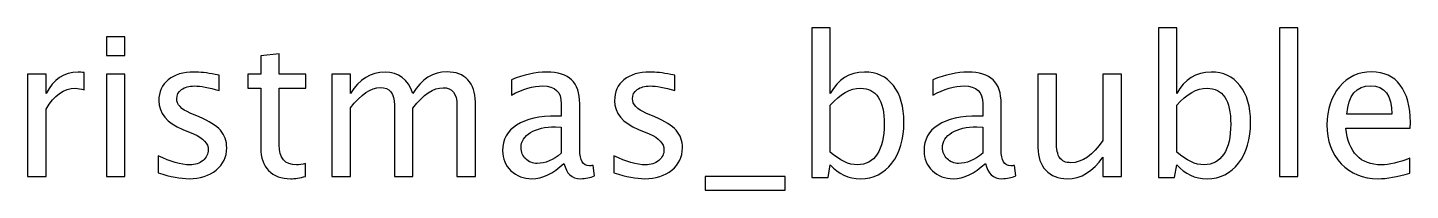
# Model space of a CAD drawing. Header units: centimetres. Extents: x -22.1 to 21.9, y -6.9 to 14.1.
# Drawn here: x 6.99 to 16.13, y 13.08 to 14.15 of the extents above; entities that cross this region are included whole.
import ezdxf

# ---------------------------------------------------------------- set-up
doc = ezdxf.new("R2010")
doc.units = ezdxf.units.CM
doc.header["$MEASUREMENT"] = 0
doc.layers.add('Layer 1', color=7, linetype='Continuous')

msp = doc.modelspace()

# ---------------------------------------------------------------- linework, layer by layer
at = {"layer": 'Layer 1'}
for points, knots in [([(7.51427, 13.96673), (7.51427, 13.96673), (7.51427, 14.08865), (7.51427, 14.08865), (7.51427, 14.08865), (7.51427, 14.08865), (7.63619, 14.08865), (7.63619, 14.08865), (7.63619, 14.08865), (7.63619, 14.08865), (7.63619, 13.96673), (7.63619, 13.96673), (7.63619, 13.96673), (7.63619, 13.96673), (7.51427, 13.96673), (7.51427, 13.96673)], [0, 0, 0, 0, 0.2, 0.2, 0.2, 0.2, 0.4, 0.4, 0.4, 0.4, 0.6, 0.6, 0.6, 0.6, 1, 1, 1, 1]), ([(12.17327, 13.16282), (12.17327, 13.16282), (12.17327, 14.14961), (12.17327, 14.14961), (12.17327, 14.14961), (12.17327, 14.14961), (12.29519, 14.14961), (12.29519, 14.14961), (12.29519, 14.14961), (12.29519, 14.14961), (12.29519, 13.71633), (12.29519, 13.71633), (12.29519, 13.71633), (12.34514, 13.81052), (12.42029, 13.85751), (12.5204, 13.85751), (12.5204, 13.85751), (12.60147, 13.85751), (12.66518, 13.82809), (12.71175, 13.76903), (12.71175, 13.76903), (12.75832, 13.70998), (12.7816, 13.62933), (12.7816, 13.5271), (12.7816, 13.5271), (12.7816, 13.41576), (12.75514, 13.3258), (12.70244, 13.25765), (12.70244, 13.25765), (12.64973, 13.18928), (12.58031, 13.1552), (12.49437, 13.1552), (12.49437, 13.1552), (12.41457, 13.1552), (12.34811, 13.18568), (12.29519, 13.24685), (12.29519, 13.24685), (12.29519, 13.24685), (12.28037, 13.16282), (12.28037, 13.16282), (12.28037, 13.16282), (12.28037, 13.16282), (12.17327, 13.16282), (12.17327, 13.16282)], [0, 0, 0, 0, 0.0833333, 0.0833333, 0.0833333, 0.0833333, 0.1666667, 0.1666667, 0.1666667, 0.1666667, 0.25, 0.25, 0.25, 0.25, 0.3333333, 0.3333333, 0.3333333, 0.3333333, 0.4166667, 0.4166667, 0.4166667, 0.4166667, 0.5, 0.5, 0.5, 0.5, 0.5833333, 0.5833333, 0.5833333, 0.5833333, 0.6666667, 0.6666667, 0.6666667, 0.6666667, 0.75, 0.75, 0.75, 0.75, 0.8333333, 0.8333333, 0.8333333, 0.8333333, 1, 1, 1, 1]), ([(14.46202, 13.16282), (14.46202, 13.16282), (14.46202, 14.14961), (14.46202, 14.14961), (14.46202, 14.14961), (14.46202, 14.14961), (14.58394, 14.14961), (14.58394, 14.14961), (14.58394, 14.14961), (14.58394, 14.14961), (14.58394, 13.71633), (14.58394, 13.71633), (14.58394, 13.71633), (14.63389, 13.81052), (14.70904, 13.85751), (14.80915, 13.85751), (14.80915, 13.85751), (14.89022, 13.85751), (14.95393, 13.82809), (15.0005, 13.76903), (15.0005, 13.76903), (15.04707, 13.70998), (15.07035, 13.62933), (15.07035, 13.5271), (15.07035, 13.5271), (15.07035, 13.41576), (15.04389, 13.3258), (14.99119, 13.25765), (14.99119, 13.25765), (14.93848, 13.18928), (14.86906, 13.1552), (14.78312, 13.1552), (14.78312, 13.1552), (14.70332, 13.1552), (14.63686, 13.18568), (14.58394, 13.24685), (14.58394, 13.24685), (14.58394, 13.24685), (14.56912, 13.16282), (14.56912, 13.16282), (14.56912, 13.16282), (14.56912, 13.16282), (14.46202, 13.16282), (14.46202, 13.16282)], [0, 0, 0, 0, 0.0833333, 0.0833333, 0.0833333, 0.0833333, 0.1666667, 0.1666667, 0.1666667, 0.1666667, 0.25, 0.25, 0.25, 0.25, 0.3333333, 0.3333333, 0.3333333, 0.3333333, 0.4166667, 0.4166667, 0.4166667, 0.4166667, 0.5, 0.5, 0.5, 0.5, 0.5833333, 0.5833333, 0.5833333, 0.5833333, 0.6666667, 0.6666667, 0.6666667, 0.6666667, 0.75, 0.75, 0.75, 0.75, 0.8333333, 0.8333333, 0.8333333, 0.8333333, 1, 1, 1, 1]), ([(15.26127, 13.17044), (15.26127, 13.17044), (15.26127, 14.14961), (15.26127, 14.14961), (15.26127, 14.14961), (15.26127, 14.14961), (15.38319, 14.14961), (15.38319, 14.14961), (15.38319, 14.14961), (15.38319, 14.14961), (15.38319, 13.17044), (15.38319, 13.17044), (15.38319, 13.17044), (15.38319, 13.17044), (15.26127, 13.17044), (15.26127, 13.17044)], [0, 0, 0, 0, 0.2, 0.2, 0.2, 0.2, 0.4, 0.4, 0.4, 0.4, 0.6, 0.6, 0.6, 0.6, 1, 1, 1, 1]), ([(8.82978, 13.17065), (8.7921, 13.16028), (8.7593, 13.1552), (8.73157, 13.1552), (8.73157, 13.1552), (8.66934, 13.1552), (8.62087, 13.17298), (8.58615, 13.20854), (8.58615, 13.20854), (8.55123, 13.2441), (8.53387, 13.29342), (8.53387, 13.35671), (8.53387, 13.35671), (8.53387, 13.35671), (8.53387, 13.7521), (8.53387, 13.7521), (8.53387, 13.7521), (8.53387, 13.7521), (8.44963, 13.7521), (8.44963, 13.7521), (8.44963, 13.7521), (8.44963, 13.7521), (8.44963, 13.84354), (8.44963, 13.84354), (8.44963, 13.84354), (8.44963, 13.84354), (8.53387, 13.84354), (8.53387, 13.84354), (8.53387, 13.84354), (8.53387, 13.84354), (8.53387, 13.96525), (8.53387, 13.96525), (8.53387, 13.96525), (8.53387, 13.96525), (8.65579, 13.97689), (8.65579, 13.97689), (8.65579, 13.97689), (8.65579, 13.97689), (8.65579, 13.84354), (8.65579, 13.84354), (8.65579, 13.84354), (8.65579, 13.84354), (8.83232, 13.84354), (8.83232, 13.84354), (8.83232, 13.84354), (8.83232, 13.84354), (8.83232, 13.7521), (8.83232, 13.7521), (8.83232, 13.7521), (8.83232, 13.7521), (8.65579, 13.7521), (8.65579, 13.7521), (8.65579, 13.7521), (8.65579, 13.7521), (8.65579, 13.37872), (8.65579, 13.37872), (8.65579, 13.37872), (8.65579, 13.29067), (8.6941, 13.24664), (8.77051, 13.24664), (8.77051, 13.24664), (8.78681, 13.24664), (8.8065, 13.24939), (8.82978, 13.25468), (8.82978, 13.25468), (8.82978, 13.25468), (8.82978, 13.17065), (8.82978, 13.17065)], [0, 0, 0, 0, 0.0555556, 0.0555556, 0.0555556, 0.0555556, 0.1111111, 0.1111111, 0.1111111, 0.1111111, 0.1666667, 0.1666667, 0.1666667, 0.1666667, 0.2222222, 0.2222222, 0.2222222, 0.2222222, 0.2777778, 0.2777778, 0.2777778, 0.2777778, 0.3333333, 0.3333333, 0.3333333, 0.3333333, 0.3888889, 0.3888889, 0.3888889, 0.3888889, 0.4444444, 0.4444444, 0.4444444, 0.4444444, 0.5, 0.5, 0.5, 0.5, 0.5555556, 0.5555556, 0.5555556, 0.5555556, 0.6111111, 0.6111111, 0.6111111, 0.6111111, 0.6666667, 0.6666667, 0.6666667, 0.6666667, 0.7222222, 0.7222222, 0.7222222, 0.7222222, 0.7777778, 0.7777778, 0.7777778, 0.7777778, 0.8333333, 0.8333333, 0.8333333, 0.8333333, 0.8888889, 0.8888889, 0.8888889, 0.8888889, 1, 1, 1, 1]), ([(6.99463, 13.17044), (6.99463, 13.17044), (6.99463, 13.84354), (6.99463, 13.84354), (6.99463, 13.84354), (6.99463, 13.84354), (7.11655, 13.84354), (7.11655, 13.84354), (7.11655, 13.84354), (7.11655, 13.84354), (7.11655, 13.71633), (7.11655, 13.71633), (7.11655, 13.71633), (7.16502, 13.81052), (7.2353, 13.85751), (7.32758, 13.85751), (7.32758, 13.85751), (7.34007, 13.85751), (7.35319, 13.85645), (7.36674, 13.85434), (7.36674, 13.85434), (7.36674, 13.85434), (7.36674, 13.74025), (7.36674, 13.74025), (7.36674, 13.74025), (7.34557, 13.74723), (7.32695, 13.75083), (7.31086, 13.75083), (7.31086, 13.75083), (7.23339, 13.75083), (7.16862, 13.70511), (7.11655, 13.61346), (7.11655, 13.61346), (7.11655, 13.61346), (7.11655, 13.17044), (7.11655, 13.17044), (7.11655, 13.17044), (7.11655, 13.17044), (6.99463, 13.17044), (6.99463, 13.17044)], [0, 0, 0, 0, 0.0909091, 0.0909091, 0.0909091, 0.0909091, 0.1818182, 0.1818182, 0.1818182, 0.1818182, 0.2727273, 0.2727273, 0.2727273, 0.2727273, 0.3636364, 0.3636364, 0.3636364, 0.3636364, 0.4545455, 0.4545455, 0.4545455, 0.4545455, 0.5454545, 0.5454545, 0.5454545, 0.5454545, 0.6363636, 0.6363636, 0.6363636, 0.6363636, 0.7272727, 0.7272727, 0.7272727, 0.7272727, 0.8181818, 0.8181818, 0.8181818, 0.8181818, 1, 1, 1, 1]), ([(7.51427, 13.17044), (7.51427, 13.17044), (7.51427, 13.84354), (7.51427, 13.84354), (7.51427, 13.84354), (7.51427, 13.84354), (7.63619, 13.84354), (7.63619, 13.84354), (7.63619, 13.84354), (7.63619, 13.84354), (7.63619, 13.17044), (7.63619, 13.17044), (7.63619, 13.17044), (7.63619, 13.17044), (7.51427, 13.17044), (7.51427, 13.17044)], [0, 0, 0, 0, 0.2, 0.2, 0.2, 0.2, 0.4, 0.4, 0.4, 0.4, 0.6, 0.6, 0.6, 0.6, 1, 1, 1, 1]), ([(7.85717, 13.19457), (7.85717, 13.19457), (7.85717, 13.30633), (7.85717, 13.30633), (7.85717, 13.30633), (7.93697, 13.26654), (8.00618, 13.24664), (8.06524, 13.24664), (8.06524, 13.24664), (8.10038, 13.24664), (8.12959, 13.25617), (8.15266, 13.27522), (8.15266, 13.27522), (8.17573, 13.29405), (8.18737, 13.31776), (8.18737, 13.34634), (8.18737, 13.34634), (8.18737, 13.38803), (8.15499, 13.42254), (8.09022, 13.44984), (8.09022, 13.44984), (8.09022, 13.44984), (8.01888, 13.48011), (8.01888, 13.48011), (8.01888, 13.48011), (7.91369, 13.52371), (7.86098, 13.58679), (7.86098, 13.6687), (7.86098, 13.6687), (7.86098, 13.72734), (7.88172, 13.77348), (7.92321, 13.80713), (7.92321, 13.80713), (7.9647, 13.84079), (8.02164, 13.85751), (8.09381, 13.85751), (8.09381, 13.85751), (8.13128, 13.85751), (8.17785, 13.85243), (8.23309, 13.84206), (8.23309, 13.84206), (8.23309, 13.84206), (8.25849, 13.83719), (8.25849, 13.83719), (8.25849, 13.83719), (8.25849, 13.83719), (8.25849, 13.73559), (8.25849, 13.73559), (8.25849, 13.73559), (8.19055, 13.75591), (8.13636, 13.76607), (8.09593, 13.76607), (8.09593, 13.76607), (8.06037, 13.76607), (8.03222, 13.75824), (8.01084, 13.74279), (8.01084, 13.74279), (7.98967, 13.72734), (7.97909, 13.70659), (7.97909, 13.68056), (7.97909, 13.68056), (7.97909, 13.64394), (8.00872, 13.61282), (8.0682, 13.58764), (8.0682, 13.58764), (8.0682, 13.58764), (8.12683, 13.56287), (8.12683, 13.56287), (8.12683, 13.56287), (8.1933, 13.53493), (8.24029, 13.5053), (8.2678, 13.47418), (8.2678, 13.47418), (8.29553, 13.44307), (8.30929, 13.40412), (8.30929, 13.35755), (8.30929, 13.35755), (8.30929, 13.2985), (8.28601, 13.25003), (8.23923, 13.21214), (8.23923, 13.21214), (8.19266, 13.17425), (8.13297, 13.1552), (8.06037, 13.1552), (8.06037, 13.1552), (8.00449, 13.1552), (7.93697, 13.16832), (7.85717, 13.19457)], [0, 0, 0, 0, 0.0434783, 0.0434783, 0.0434783, 0.0434783, 0.0869565, 0.0869565, 0.0869565, 0.0869565, 0.1304348, 0.1304348, 0.1304348, 0.1304348, 0.173913, 0.173913, 0.173913, 0.173913, 0.2173913, 0.2173913, 0.2173913, 0.2173913, 0.2608696, 0.2608696, 0.2608696, 0.2608696, 0.3043478, 0.3043478, 0.3043478, 0.3043478, 0.3478261, 0.3478261, 0.3478261, 0.3478261, 0.3913043, 0.3913043, 0.3913043, 0.3913043, 0.4347826, 0.4347826, 0.4347826, 0.4347826, 0.4782609, 0.4782609, 0.4782609, 0.4782609, 0.5217391, 0.5217391, 0.5217391, 0.5217391, 0.5652174, 0.5652174, 0.5652174, 0.5652174, 0.6086957, 0.6086957, 0.6086957, 0.6086957, 0.6521739, 0.6521739, 0.6521739, 0.6521739, 0.6956522, 0.6956522, 0.6956522, 0.6956522, 0.7391304, 0.7391304, 0.7391304, 0.7391304, 0.7826087, 0.7826087, 0.7826087, 0.7826087, 0.826087, 0.826087, 0.826087, 0.826087, 0.8695652, 0.8695652, 0.8695652, 0.8695652, 0.9130435, 0.9130435, 0.9130435, 0.9130435, 1, 1, 1, 1]), ([(9.00377, 13.17044), (9.00377, 13.17044), (9.00377, 13.84354), (9.00377, 13.84354), (9.00377, 13.84354), (9.00377, 13.84354), (9.12569, 13.84354), (9.12569, 13.84354), (9.12569, 13.84354), (9.12569, 13.84354), (9.12569, 13.71633), (9.12569, 13.71633), (9.12569, 13.71633), (9.18517, 13.81052), (9.26137, 13.85751), (9.35471, 13.85751), (9.35471, 13.85751), (9.44467, 13.85751), (9.50584, 13.81052), (9.53844, 13.71633), (9.53844, 13.71633), (9.59623, 13.81137), (9.67158, 13.85878), (9.76408, 13.85878), (9.76408, 13.85878), (9.82313, 13.85878), (9.86906, 13.84142), (9.90187, 13.8065), (9.90187, 13.8065), (9.93468, 13.77157), (9.95119, 13.72268), (9.95119, 13.65981), (9.95119, 13.65981), (9.95119, 13.65981), (9.95119, 13.17044), (9.95119, 13.17044), (9.95119, 13.17044), (9.95119, 13.17044), (9.82927, 13.17044), (9.82927, 13.17044), (9.82927, 13.17044), (9.82927, 13.17044), (9.82927, 13.63971), (9.82927, 13.63971), (9.82927, 13.63971), (9.82927, 13.71633), (9.79879, 13.75464), (9.73783, 13.75464), (9.73783, 13.75464), (9.67454, 13.75464), (9.60808, 13.70998), (9.53844, 13.62044), (9.53844, 13.62044), (9.53844, 13.62044), (9.53844, 13.17044), (9.53844, 13.17044), (9.53844, 13.17044), (9.53844, 13.17044), (9.41652, 13.17044), (9.41652, 13.17044), (9.41652, 13.17044), (9.41652, 13.17044), (9.41652, 13.64013), (9.41652, 13.64013), (9.41652, 13.64013), (9.41652, 13.71739), (9.38562, 13.75591), (9.3236, 13.75591), (9.3236, 13.75591), (9.262, 13.75591), (9.19596, 13.71104), (9.12569, 13.62108), (9.12569, 13.62108), (9.12569, 13.62108), (9.12569, 13.17044), (9.12569, 13.17044), (9.12569, 13.17044), (9.12569, 13.17044), (9.00377, 13.17044), (9.00377, 13.17044)], [0, 0, 0, 0, 0.047619, 0.047619, 0.047619, 0.047619, 0.0952381, 0.0952381, 0.0952381, 0.0952381, 0.1428571, 0.1428571, 0.1428571, 0.1428571, 0.1904762, 0.1904762, 0.1904762, 0.1904762, 0.2380952, 0.2380952, 0.2380952, 0.2380952, 0.2857143, 0.2857143, 0.2857143, 0.2857143, 0.3333333, 0.3333333, 0.3333333, 0.3333333, 0.3809524, 0.3809524, 0.3809524, 0.3809524, 0.4285714, 0.4285714, 0.4285714, 0.4285714, 0.4761905, 0.4761905, 0.4761905, 0.4761905, 0.5238095, 0.5238095, 0.5238095, 0.5238095, 0.5714286, 0.5714286, 0.5714286, 0.5714286, 0.6190476, 0.6190476, 0.6190476, 0.6190476, 0.6666667, 0.6666667, 0.6666667, 0.6666667, 0.7142857, 0.7142857, 0.7142857, 0.7142857, 0.7619048, 0.7619048, 0.7619048, 0.7619048, 0.8095238, 0.8095238, 0.8095238, 0.8095238, 0.8571429, 0.8571429, 0.8571429, 0.8571429, 0.9047619, 0.9047619, 0.9047619, 0.9047619, 1, 1, 1, 1]), ([(10.53645, 13.25617), (10.46322, 13.18886), (10.39273, 13.1552), (10.325, 13.1552), (10.325, 13.1552), (10.26933, 13.1552), (10.22297, 13.17256), (10.18636, 13.20748), (10.18636, 13.20748), (10.14953, 13.24241), (10.13111, 13.28643), (10.13111, 13.33956), (10.13111, 13.33956), (10.13111, 13.41301), (10.16201, 13.46953), (10.22382, 13.5089), (10.22382, 13.5089), (10.28563, 13.54827), (10.37432, 13.56795), (10.48989, 13.56795), (10.48989, 13.56795), (10.48989, 13.56795), (10.51846, 13.56795), (10.51846, 13.56795), (10.51846, 13.56795), (10.51846, 13.56795), (10.51846, 13.64902), (10.51846, 13.64902), (10.51846, 13.64902), (10.51846, 13.72712), (10.47782, 13.76607), (10.39633, 13.76607), (10.39633, 13.76607), (10.33325, 13.76607), (10.26425, 13.74617), (10.18953, 13.70638), (10.18953, 13.70638), (10.18953, 13.70638), (10.18953, 13.80671), (10.18953, 13.80671), (10.18953, 13.80671), (10.27166, 13.84058), (10.34913, 13.85751), (10.42173, 13.85751), (10.42173, 13.85751), (10.49645, 13.85751), (10.55169, 13.84058), (10.58704, 13.8065), (10.58704, 13.8065), (10.6226, 13.77242), (10.64038, 13.71993), (10.64038, 13.64902), (10.64038, 13.64902), (10.64038, 13.64902), (10.64038, 13.34485), (10.64038, 13.34485), (10.64038, 13.34485), (10.64038, 13.27522), (10.66176, 13.24029), (10.70473, 13.24029), (10.70473, 13.24029), (10.71002, 13.24029), (10.71785, 13.24114), (10.72822, 13.24283), (10.72822, 13.24283), (10.72822, 13.24283), (10.7369, 13.1751), (10.7369, 13.1751), (10.7369, 13.1751), (10.70917, 13.16176), (10.67869, 13.1552), (10.64525, 13.1552), (10.64525, 13.1552), (10.58831, 13.1552), (10.55212, 13.18886), (10.53645, 13.25617)], [0, 0, 0, 0, 0.05, 0.05, 0.05, 0.05, 0.1, 0.1, 0.1, 0.1, 0.15, 0.15, 0.15, 0.15, 0.2, 0.2, 0.2, 0.2, 0.25, 0.25, 0.25, 0.25, 0.3, 0.3, 0.3, 0.3, 0.35, 0.35, 0.35, 0.35, 0.4, 0.4, 0.4, 0.4, 0.45, 0.45, 0.45, 0.45, 0.5, 0.5, 0.5, 0.5, 0.55, 0.55, 0.55, 0.55, 0.6, 0.6, 0.6, 0.6, 0.65, 0.65, 0.65, 0.65, 0.7, 0.7, 0.7, 0.7, 0.75, 0.75, 0.75, 0.75, 0.8, 0.8, 0.8, 0.8, 0.85, 0.85, 0.85, 0.85, 0.9, 0.9, 0.9, 0.9, 1, 1, 1, 1]), ([(10.86665, 13.19457), (10.86665, 13.19457), (10.86665, 13.30633), (10.86665, 13.30633), (10.86665, 13.30633), (10.94645, 13.26654), (11.01566, 13.24664), (11.07472, 13.24664), (11.07472, 13.24664), (11.10986, 13.24664), (11.13907, 13.25617), (11.16214, 13.27522), (11.16214, 13.27522), (11.18521, 13.29405), (11.19685, 13.31776), (11.19685, 13.34634), (11.19685, 13.34634), (11.19685, 13.38803), (11.16447, 13.42254), (11.0997, 13.44984), (11.0997, 13.44984), (11.0997, 13.44984), (11.02836, 13.48011), (11.02836, 13.48011), (11.02836, 13.48011), (10.92317, 13.52371), (10.87046, 13.58679), (10.87046, 13.6687), (10.87046, 13.6687), (10.87046, 13.72734), (10.8912, 13.77348), (10.93269, 13.80713), (10.93269, 13.80713), (10.97418, 13.84079), (11.03112, 13.85751), (11.10329, 13.85751), (11.10329, 13.85751), (11.14076, 13.85751), (11.18733, 13.85243), (11.24257, 13.84206), (11.24257, 13.84206), (11.24257, 13.84206), (11.26797, 13.83719), (11.26797, 13.83719), (11.26797, 13.83719), (11.26797, 13.83719), (11.26797, 13.73559), (11.26797, 13.73559), (11.26797, 13.73559), (11.20003, 13.75591), (11.14584, 13.76607), (11.10541, 13.76607), (11.10541, 13.76607), (11.06985, 13.76607), (11.0417, 13.75824), (11.02032, 13.74279), (11.02032, 13.74279), (10.99915, 13.72734), (10.98857, 13.70659), (10.98857, 13.68056), (10.98857, 13.68056), (10.98857, 13.64394), (11.0182, 13.61282), (11.07768, 13.58764), (11.07768, 13.58764), (11.07768, 13.58764), (11.13631, 13.56287), (11.13631, 13.56287), (11.13631, 13.56287), (11.20278, 13.53493), (11.24977, 13.5053), (11.27728, 13.47418), (11.27728, 13.47418), (11.30501, 13.44307), (11.31877, 13.40412), (11.31877, 13.35755), (11.31877, 13.35755), (11.31877, 13.2985), (11.29549, 13.25003), (11.24871, 13.21214), (11.24871, 13.21214), (11.20214, 13.17425), (11.14245, 13.1552), (11.06985, 13.1552), (11.06985, 13.1552), (11.01397, 13.1552), (10.94645, 13.16832), (10.86665, 13.19457)], [0, 0, 0, 0, 0.0434783, 0.0434783, 0.0434783, 0.0434783, 0.0869565, 0.0869565, 0.0869565, 0.0869565, 0.1304348, 0.1304348, 0.1304348, 0.1304348, 0.173913, 0.173913, 0.173913, 0.173913, 0.2173913, 0.2173913, 0.2173913, 0.2173913, 0.2608696, 0.2608696, 0.2608696, 0.2608696, 0.3043478, 0.3043478, 0.3043478, 0.3043478, 0.3478261, 0.3478261, 0.3478261, 0.3478261, 0.3913043, 0.3913043, 0.3913043, 0.3913043, 0.4347826, 0.4347826, 0.4347826, 0.4347826, 0.4782609, 0.4782609, 0.4782609, 0.4782609, 0.5217391, 0.5217391, 0.5217391, 0.5217391, 0.5652174, 0.5652174, 0.5652174, 0.5652174, 0.6086957, 0.6086957, 0.6086957, 0.6086957, 0.6521739, 0.6521739, 0.6521739, 0.6521739, 0.6956522, 0.6956522, 0.6956522, 0.6956522, 0.7391304, 0.7391304, 0.7391304, 0.7391304, 0.7826087, 0.7826087, 0.7826087, 0.7826087, 0.826087, 0.826087, 0.826087, 0.826087, 0.8695652, 0.8695652, 0.8695652, 0.8695652, 0.9130435, 0.9130435, 0.9130435, 0.9130435, 1, 1, 1, 1]), ([(13.31944, 13.25617), (13.24621, 13.18886), (13.17572, 13.1552), (13.10799, 13.1552), (13.10799, 13.1552), (13.05232, 13.1552), (13.00596, 13.17256), (12.96935, 13.20748), (12.96935, 13.20748), (12.93252, 13.24241), (12.9141, 13.28643), (12.9141, 13.33956), (12.9141, 13.33956), (12.9141, 13.41301), (12.945, 13.46953), (13.00681, 13.5089), (13.00681, 13.5089), (13.06862, 13.54827), (13.15731, 13.56795), (13.27288, 13.56795), (13.27288, 13.56795), (13.27288, 13.56795), (13.30145, 13.56795), (13.30145, 13.56795), (13.30145, 13.56795), (13.30145, 13.56795), (13.30145, 13.64902), (13.30145, 13.64902), (13.30145, 13.64902), (13.30145, 13.72712), (13.26081, 13.76607), (13.17932, 13.76607), (13.17932, 13.76607), (13.11624, 13.76607), (13.04724, 13.74617), (12.97252, 13.70638), (12.97252, 13.70638), (12.97252, 13.70638), (12.97252, 13.80671), (12.97252, 13.80671), (12.97252, 13.80671), (13.05465, 13.84058), (13.13212, 13.85751), (13.20472, 13.85751), (13.20472, 13.85751), (13.27944, 13.85751), (13.33468, 13.84058), (13.37003, 13.8065), (13.37003, 13.8065), (13.40559, 13.77242), (13.42337, 13.71993), (13.42337, 13.64902), (13.42337, 13.64902), (13.42337, 13.64902), (13.42337, 13.34485), (13.42337, 13.34485), (13.42337, 13.34485), (13.42337, 13.27522), (13.44475, 13.24029), (13.48772, 13.24029), (13.48772, 13.24029), (13.49301, 13.24029), (13.50084, 13.24114), (13.51121, 13.24283), (13.51121, 13.24283), (13.51121, 13.24283), (13.51989, 13.1751), (13.51989, 13.1751), (13.51989, 13.1751), (13.49216, 13.16176), (13.46168, 13.1552), (13.42824, 13.1552), (13.42824, 13.1552), (13.3713, 13.1552), (13.33511, 13.18886), (13.31944, 13.25617)], [0, 0, 0, 0, 0.05, 0.05, 0.05, 0.05, 0.1, 0.1, 0.1, 0.1, 0.15, 0.15, 0.15, 0.15, 0.2, 0.2, 0.2, 0.2, 0.25, 0.25, 0.25, 0.25, 0.3, 0.3, 0.3, 0.3, 0.35, 0.35, 0.35, 0.35, 0.4, 0.4, 0.4, 0.4, 0.45, 0.45, 0.45, 0.45, 0.5, 0.5, 0.5, 0.5, 0.55, 0.55, 0.55, 0.55, 0.6, 0.6, 0.6, 0.6, 0.65, 0.65, 0.65, 0.65, 0.7, 0.7, 0.7, 0.7, 0.75, 0.75, 0.75, 0.75, 0.8, 0.8, 0.8, 0.8, 0.85, 0.85, 0.85, 0.85, 0.9, 0.9, 0.9, 0.9, 1, 1, 1, 1]), ([(14.09541, 13.17044), (14.09541, 13.17044), (14.09541, 13.29702), (14.09541, 13.29702), (14.09541, 13.29702), (14.03043, 13.2024), (13.95148, 13.1552), (13.85877, 13.1552), (13.85877, 13.1552), (13.79992, 13.1552), (13.75315, 13.17362), (13.71843, 13.21066), (13.71843, 13.21066), (13.68351, 13.2477), (13.66615, 13.29744), (13.66615, 13.36031), (13.66615, 13.36031), (13.66615, 13.36031), (13.66615, 13.84354), (13.66615, 13.84354), (13.66615, 13.84354), (13.66615, 13.84354), (13.78807, 13.84354), (13.78807, 13.84354), (13.78807, 13.84354), (13.78807, 13.84354), (13.78807, 13.4001), (13.78807, 13.4001), (13.78807, 13.4001), (13.78807, 13.34951), (13.79548, 13.31374), (13.81008, 13.29257), (13.81008, 13.29257), (13.8249, 13.27119), (13.84945, 13.26061), (13.88396, 13.26061), (13.88396, 13.26061), (13.95846, 13.26061), (14.02916, 13.30951), (14.09541, 13.40751), (14.09541, 13.40751), (14.09541, 13.40751), (14.09541, 13.84354), (14.09541, 13.84354), (14.09541, 13.84354), (14.09541, 13.84354), (14.21733, 13.84354), (14.21733, 13.84354), (14.21733, 13.84354), (14.21733, 13.84354), (14.21733, 13.17044), (14.21733, 13.17044), (14.21733, 13.17044), (14.21733, 13.17044), (14.09541, 13.17044), (14.09541, 13.17044)], [0, 0, 0, 0, 0.0666667, 0.0666667, 0.0666667, 0.0666667, 0.1333333, 0.1333333, 0.1333333, 0.1333333, 0.2, 0.2, 0.2, 0.2, 0.2666667, 0.2666667, 0.2666667, 0.2666667, 0.3333333, 0.3333333, 0.3333333, 0.3333333, 0.4, 0.4, 0.4, 0.4, 0.4666667, 0.4666667, 0.4666667, 0.4666667, 0.5333333, 0.5333333, 0.5333333, 0.5333333, 0.6, 0.6, 0.6, 0.6, 0.6666667, 0.6666667, 0.6666667, 0.6666667, 0.7333333, 0.7333333, 0.7333333, 0.7333333, 0.8, 0.8, 0.8, 0.8, 0.8666667, 0.8666667, 0.8666667, 0.8666667, 1, 1, 1, 1]), ([(16.12233, 13.19203), (16.04042, 13.16748), (15.97035, 13.1552), (15.91193, 13.1552), (15.91193, 13.1552), (15.81224, 13.1552), (15.73117, 13.18822), (15.66873, 13.25405), (15.66873, 13.25405), (15.60629, 13.31988), (15.57496, 13.40518), (15.57496, 13.51017), (15.57496, 13.51017), (15.57496, 13.61198), (15.60248, 13.69559), (15.65772, 13.76099), (15.65772, 13.76099), (15.71297, 13.82618), (15.78366, 13.85878), (15.86981, 13.85878), (15.86981, 13.85878), (15.9513, 13.85878), (16.01438, 13.82978), (16.05883, 13.77179), (16.05883, 13.77179), (16.10328, 13.71379), (16.12551, 13.63166), (16.12551, 13.52519), (16.12551, 13.52519), (16.12551, 13.52519), (16.12487, 13.48794), (16.12487, 13.48794), (16.12487, 13.48794), (16.12487, 13.48794), (15.69942, 13.48794), (15.69942, 13.48794), (15.69942, 13.48794), (15.7172, 13.32707), (15.79573, 13.24664), (15.93479, 13.24664), (15.93479, 13.24664), (15.98581, 13.24664), (16.04825, 13.26103), (16.12233, 13.28982), (16.12233, 13.28982), (16.12233, 13.28982), (16.12233, 13.19203), (16.12233, 13.19203)], [0, 0, 0, 0, 0.0769231, 0.0769231, 0.0769231, 0.0769231, 0.1538462, 0.1538462, 0.1538462, 0.1538462, 0.2307692, 0.2307692, 0.2307692, 0.2307692, 0.3076923, 0.3076923, 0.3076923, 0.3076923, 0.3846154, 0.3846154, 0.3846154, 0.3846154, 0.4615385, 0.4615385, 0.4615385, 0.4615385, 0.5384615, 0.5384615, 0.5384615, 0.5384615, 0.6153846, 0.6153846, 0.6153846, 0.6153846, 0.6923077, 0.6923077, 0.6923077, 0.6923077, 0.7692308, 0.7692308, 0.7692308, 0.7692308, 0.8461538, 0.8461538, 0.8461538, 0.8461538, 1, 1, 1, 1]), ([(12.29519, 13.33088), (12.35806, 13.27479), (12.41796, 13.24664), (12.4749, 13.24664), (12.4749, 13.24664), (12.53099, 13.24664), (12.57438, 13.27014), (12.60486, 13.31691), (12.60486, 13.31691), (12.63555, 13.36369), (12.65079, 13.42952), (12.65079, 13.51461), (12.65079, 13.51461), (12.65079, 13.67209), (12.59872, 13.75083), (12.49458, 13.75083), (12.49458, 13.75083), (12.42642, 13.75083), (12.35996, 13.714), (12.29519, 13.64013), (12.29519, 13.64013), (12.29519, 13.64013), (12.29519, 13.33088), (12.29519, 13.33088)], [0, 0, 0, 0, 0.1428571, 0.1428571, 0.1428571, 0.1428571, 0.2857143, 0.2857143, 0.2857143, 0.2857143, 0.4285714, 0.4285714, 0.4285714, 0.4285714, 0.5714286, 0.5714286, 0.5714286, 0.5714286, 0.7142857, 0.7142857, 0.7142857, 0.7142857, 1, 1, 1, 1]), ([(14.58394, 13.33088), (14.64681, 13.27479), (14.70671, 13.24664), (14.76365, 13.24664), (14.76365, 13.24664), (14.81974, 13.24664), (14.86313, 13.27014), (14.89361, 13.31691), (14.89361, 13.31691), (14.9243, 13.36369), (14.93954, 13.42952), (14.93954, 13.51461), (14.93954, 13.51461), (14.93954, 13.67209), (14.88747, 13.75083), (14.78333, 13.75083), (14.78333, 13.75083), (14.71517, 13.75083), (14.64871, 13.714), (14.58394, 13.64013), (14.58394, 13.64013), (14.58394, 13.64013), (14.58394, 13.33088), (14.58394, 13.33088)], [0, 0, 0, 0, 0.1428571, 0.1428571, 0.1428571, 0.1428571, 0.2857143, 0.2857143, 0.2857143, 0.2857143, 0.4285714, 0.4285714, 0.4285714, 0.4285714, 0.5714286, 0.5714286, 0.5714286, 0.5714286, 0.7142857, 0.7142857, 0.7142857, 0.7142857, 1, 1, 1, 1]), ([(15.70577, 13.57938), (15.70577, 13.57938), (16.00295, 13.57938), (16.00295, 13.57938), (16.00295, 13.57938), (16.00295, 13.70469), (15.95617, 13.76734), (15.86283, 13.76734), (15.86283, 13.76734), (15.76885, 13.76734), (15.71657, 13.70469), (15.70577, 13.57938)], [0, 0, 0, 0, 0.25, 0.25, 0.25, 0.25, 0.5, 0.5, 0.5, 0.5, 1, 1, 1, 1]), ([(10.51846, 13.32263), (10.51846, 13.32263), (10.51846, 13.49556), (10.51846, 13.49556), (10.51846, 13.49556), (10.51846, 13.49556), (10.4793, 13.49683), (10.4793, 13.49683), (10.4793, 13.49683), (10.41157, 13.49683), (10.35696, 13.48434), (10.31526, 13.45937), (10.31526, 13.45937), (10.27377, 13.43418), (10.25303, 13.40095), (10.25303, 13.35946), (10.25303, 13.35946), (10.25303, 13.33046), (10.2634, 13.30591), (10.28393, 13.2858), (10.28393, 13.2858), (10.30468, 13.26569), (10.32987, 13.25553), (10.35971, 13.25553), (10.35971, 13.25553), (10.41051, 13.25553), (10.46343, 13.27797), (10.51846, 13.32263)], [0, 0, 0, 0, 0.125, 0.125, 0.125, 0.125, 0.25, 0.25, 0.25, 0.25, 0.375, 0.375, 0.375, 0.375, 0.5, 0.5, 0.5, 0.5, 0.625, 0.625, 0.625, 0.625, 0.75, 0.75, 0.75, 0.75, 1, 1, 1, 1]), ([(13.30145, 13.32263), (13.30145, 13.32263), (13.30145, 13.49556), (13.30145, 13.49556), (13.30145, 13.49556), (13.30145, 13.49556), (13.26229, 13.49683), (13.26229, 13.49683), (13.26229, 13.49683), (13.19456, 13.49683), (13.13995, 13.48434), (13.09825, 13.45937), (13.09825, 13.45937), (13.05676, 13.43418), (13.03602, 13.40095), (13.03602, 13.35946), (13.03602, 13.35946), (13.03602, 13.33046), (13.04639, 13.30591), (13.06692, 13.2858), (13.06692, 13.2858), (13.08767, 13.26569), (13.11286, 13.25553), (13.1427, 13.25553), (13.1427, 13.25553), (13.1935, 13.25553), (13.24642, 13.27797), (13.30145, 13.32263)], [0, 0, 0, 0, 0.125, 0.125, 0.125, 0.125, 0.25, 0.25, 0.25, 0.25, 0.375, 0.375, 0.375, 0.375, 0.5, 0.5, 0.5, 0.5, 0.625, 0.625, 0.625, 0.625, 0.75, 0.75, 0.75, 0.75, 1, 1, 1, 1]), ([(11.46969, 13.079), (11.46969, 13.079), (11.46969, 13.17044), (11.46969, 13.17044), (11.46969, 13.17044), (11.46969, 13.17044), (11.99801, 13.17044), (11.99801, 13.17044), (11.99801, 13.17044), (11.99801, 13.17044), (11.99801, 13.079), (11.99801, 13.079), (11.99801, 13.079), (11.99801, 13.079), (11.46969, 13.079), (11.46969, 13.079)], [0, 0, 0, 0, 0.2, 0.2, 0.2, 0.2, 0.4, 0.4, 0.4, 0.4, 0.6, 0.6, 0.6, 0.6, 1, 1, 1, 1])]:
    msp.add_open_spline(points, degree=3, knots=knots, dxfattribs=at)

doc.saveas('drawing.dxf')
